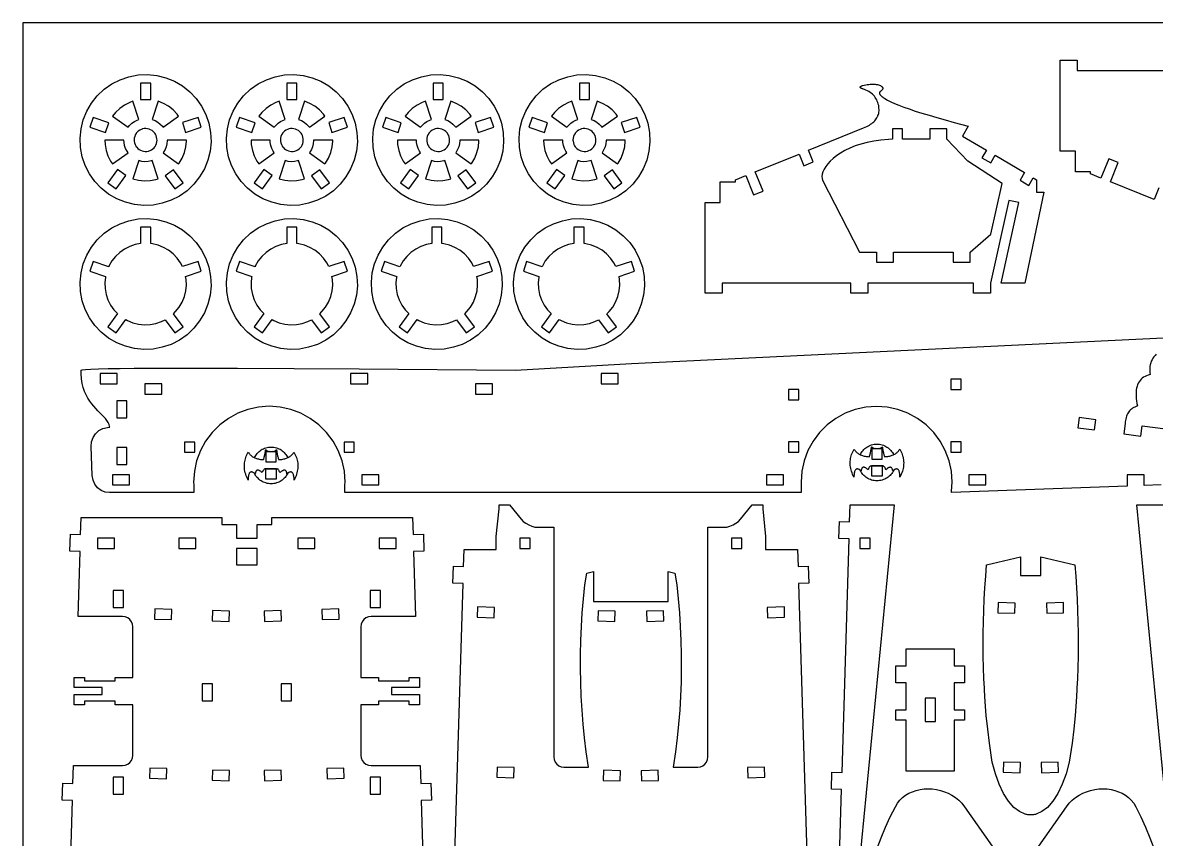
# Model space of a CAD drawing. Extents: x 0 to 730, y 0 to 480.
# Drawn here: x 0 to 333.2, y 240 to 480 of the extents above; entities that cross this region are included whole.
import ezdxf

# ---------------------------------------------------------------- set-up
doc = ezdxf.new("R2010")
doc.units = 0
doc.header["$MEASUREMENT"] = 0
for name, color, linetype in [('CUT', 62, 'CONTINUOUS'), ('ENGRAVE', 132, 'CONTINUOUS'), ('FRAME', 150, 'CONTINUOUS')]:
    doc.layers.add(name, color=color, linetype=linetype)

msp = doc.modelspace()

# ---------------------------------------------------------------- linework, layer by layer
at = {"layer": 'CUT'}
for points in [[(333.97, 431.46), (332.58, 428.02), (319.72, 433.23), (322.02, 438.89), (319.24, 440.01), (316.94, 434.35), (313.88, 435.59), (313.88, 436.2), (309.42, 436.2), (309.42, 442.2), (304.96, 442.2), (304.96, 468.94), (309.96, 468.94), (309.96, 465.94), (347.84, 465.94)], [(334.6, 344.14), (329.6, 343.96), (329.6, 347.14), (324.6, 347.14), (324.6, 343.77), (273.01, 341.88), (273.01, 342.33), (273.2, 345), (272.97, 348.16), (272.3, 351.26), (271.19, 354.23), (269.67, 357.01), (267.78, 359.54), (265.54, 361.78), (263, 363.68), (260.22, 365.2), (257.25, 366.31), (254.15, 366.98), (250.99, 367.21), (247.83, 366.98), (244.74, 366.31), (241.77, 365.2), (238.99, 363.68), (236.45, 361.78), (234.21, 359.54), (232.31, 357.01), (230.79, 354.23), (229.68, 351.26), (229.01, 348.16), (228.79, 345), (228.85, 344.14), (228.85, 341.88), (94.71, 341.88), (94.71, 344.14), (94.77, 345), (94.55, 348.17), (93.87, 351.27), (92.76, 354.25), (91.24, 357.03), (89.33, 359.57), (87.09, 361.82), (84.54, 363.72), (81.75, 365.24), (78.78, 366.35), (75.67, 367.03), (72.5, 367.26), (69.33, 367.03), (66.23, 366.35), (63.25, 365.24), (60.46, 363.72), (57.92, 361.82), (55.67, 359.57), (53.76, 357.03), (52.24, 354.25), (51.13, 351.27), (50.46, 348.17), (50.23, 345), (50.29, 344.14), (50.29, 341.88), (25.56, 341.88), (24.26, 342.05), (23.06, 342.55), (22.02, 343.34), (21.23, 344.38), (20.73, 345.58), (20.45, 346.88), (20.12, 355.49), (20.24, 356.81), (20.69, 358.07), (21.44, 359.19), (22.43, 360.1), (23.61, 360.73), (24.89, 361.04), (25.59, 361.12), (25.57, 361.34), (25.39, 361.94), (25.12, 362.52), (24.76, 363.08), (24.34, 363.63), (23.85, 364.18), (23.31, 364.75), (22.13, 365.93), (21.52, 366.58), (20.9, 367.26), (20.29, 368), (19.71, 368.79), (19.15, 369.66), (18.64, 370.6), (18.18, 371.63), (17.8, 372.75), (17.49, 373.97), (17.27, 375.3), (17.16, 376.76), (17.16, 377.85), (17.48, 377.97), (18.44, 378.08), (20.04, 378.18), (22.28, 378.27), (25.15, 378.34), (28.67, 378.4), (32.82, 378.44), (37.61, 378.48), (43.04, 378.5), (49.11, 378.5), (55.81, 378.5), (63.16, 378.48), (79.76, 378.4), (98.92, 378.27), (144.9, 377.85), (178.98, 379.87), (335.35, 387.41)], [(333.22, 382.57), (332.85, 382.2), (332.51, 381.81), (332.22, 381.39), (331.96, 380.95), (331.75, 380.49), (331.58, 380), (331.45, 379.49), (331.36, 378.95), (331.31, 378.39), (331.3, 377.81), (331.33, 377.21), (331.4, 376.58), (330.87, 376.43), (330.37, 376.25), (329.91, 376.03), (329.49, 375.78), (329.1, 375.5), (328.75, 375.19), (328.44, 374.84), (328.16, 374.46), (327.92, 374.05), (327.72, 373.61), (327.55, 373.13), (327.42, 372.62), (327.32, 372.07), (327.27, 371.5), (327.25, 370.89), (327.26, 370.24), (327.31, 369.57), (327.4, 368.86), (327.53, 368.12), (327.69, 367.35), (327.29, 367.21), (326.91, 367.05), (326.56, 366.87), (326.23, 366.67), (325.92, 366.45), (325.64, 366.2), (325.38, 365.94), (325.14, 365.66), (324.93, 365.35), (324.74, 365.03), (324.58, 364.68), (324.44, 364.32), (324.32, 363.93), (324.23, 363.52), (324.16, 363.09), (324.11, 362.65), (324.09, 362.18), (323.7, 359.17), (328.65, 358.52), (329.04, 361.5), (335.89, 360.59)], [(126.68, 222.96), (129.47, 315.15), (126.47, 315.24), (126.62, 320.24), (129.62, 320.14), (129.77, 325.14), (139.21, 325.14), (139.21, 329.02), (140.02, 337.08), (140.02, 338.27), (143.14, 338.27), (146.53, 334.05), (147.11, 333.44), (147.86, 332.87), (148.73, 332.39), (149.65, 332.02), (150.56, 331.78), (151.4, 331.7), (156.1, 331.7), (156.1, 264.2), (156.2, 263.43), (156.5, 262.7), (156.98, 262.08), (157.6, 261.6), (158.32, 261.31), (159.1, 261.2), (166.32, 261.2), (165.62, 265.75), (165.13, 269.81), (164.73, 273.89), (164.41, 277.97), (164.17, 282.06), (164.02, 286.15), (163.94, 290.24), (163.96, 294.34), (164.05, 298.43), (164.23, 302.52), (164.5, 306.61), (164.84, 310.69), (165.27, 314.76), (165.82, 318.22), (167.76, 318.7), (167.76, 309.94), (189.77, 309.94), (189.77, 318.7), (191.71, 318.22), (192.26, 314.76), (192.69, 310.69), (193.03, 306.61), (193.3, 302.52), (193.48, 298.43), (193.57, 294.34), (193.59, 290.24), (193.52, 286.15), (193.36, 282.06), (193.13, 277.97), (192.81, 273.89), (192.4, 269.81), (191.92, 265.75), (191.21, 261.2), (198.43, 261.2), (199.21, 261.31), (199.93, 261.6), (200.55, 262.08), (201.03, 262.7), (201.33, 263.43), (201.43, 264.2), (201.43, 331.7), (206.13, 331.7), (206.97, 331.78), (207.88, 332.02), (208.8, 332.39), (209.67, 332.87), (210.42, 333.44), (211.01, 334.05), (214.39, 338.27), (217.51, 338.27), (217.51, 337.08), (218.32, 329.02), (218.32, 325.14), (227.76, 325.14), (227.91, 320.14), (230.91, 320.24), (231.06, 315.24), (228.06, 315.15), (230.85, 222.96)], [(238.62, 186.02), (240.7, 254.65), (237.7, 254.74), (237.85, 259.74), (240.85, 259.65), (242.93, 328.28), (239.93, 328.37), (240.09, 333.36), (243.08, 333.27), (243.23, 338.27), (256.2, 338.27), (243.8, 211.32)], [(339.86, 211.32), (327.46, 338.27), (340.43, 338.27)], [(11.19, 137.45), (14.64, 251.38), (11.64, 251.47), (11.79, 256.47), (14.79, 256.38), (14.95, 261.68), (29.39, 261.68), (30.17, 261.78), (30.89, 262.08), (31.51, 262.56), (31.99, 263.18), (32.29, 263.91), (32.39, 264.68), (32.38, 279.56), (27.15, 279.56), (27.15, 280.56), (18.15, 280.56), (18.15, 279.56), (15.15, 279.56), (15.15, 282.56), (23.36, 282.56), (23.36, 284.57), (15.15, 284.57), (15.15, 287.57), (18.15, 287.57), (18.15, 286.56), (27.15, 286.56), (27.15, 287.57), (32.38, 287.57), (32.37, 302.45), (32.27, 303.22), (31.97, 303.95), (31.49, 304.57), (30.87, 305.05), (30.15, 305.35), (29.37, 305.45), (16.28, 305.45), (16.86, 324.62), (13.86, 324.71), (14.01, 329.71), (17.01, 329.62), (17.16, 334.62), (58.56, 334.62), (58.56, 332.5), (62.89, 332.5), (62.89, 328.48), (68.89, 328.48), (68.89, 332.5), (73.22, 332.5), (73.22, 334.62), (114.62, 334.62), (114.77, 329.62), (117.77, 329.71), (117.92, 324.71), (114.92, 324.62), (115.5, 305.45), (102.41, 305.45), (101.63, 305.35), (100.91, 305.05), (100.29, 304.57), (99.81, 303.95), (99.51, 303.22), (99.41, 302.45), (99.4, 287.57), (104.63, 287.57), (104.63, 286.56), (113.63, 286.56), (113.63, 287.57), (116.63, 287.57), (116.63, 284.57), (108.42, 284.57), (108.42, 282.56), (116.63, 282.56), (116.63, 279.56), (113.63, 279.56), (113.63, 280.56), (104.63, 280.56), (104.63, 279.56), (99.4, 279.56), (99.39, 264.68), (99.49, 263.91), (99.79, 263.18), (100.27, 262.56), (100.89, 262.08), (101.61, 261.78), (102.39, 261.68), (116.83, 261.68), (116.99, 256.38), (119.99, 256.47), (120.14, 251.47), (117.14, 251.38), (120.6, 137.45)], [(251.17, 237.36), (252.35, 240.48), (253.64, 243.56), (255.03, 246.6), (256.51, 249.59), (257.1, 250.59), (257.8, 251.48), (258.6, 252.27), (259.5, 252.95), (260.47, 253.53), (261.51, 254), (262.61, 254.37), (263.76, 254.63), (264.94, 254.79), (266.14, 254.84), (267.35, 254.79), (268.56, 254.63), (269.76, 254.37), (270.93, 254), (272.06, 253.53), (273.15, 252.95), (274.18, 252.27), (275.14, 251.48), (276.02, 250.59), (276.8, 249.59), (284.93, 237.96)], [(298.73, 237.96), (306.86, 249.59), (307.64, 250.59), (308.52, 251.48), (309.48, 252.27), (310.51, 252.95), (311.6, 253.53), (312.73, 254), (313.91, 254.37), (315.1, 254.63), (316.31, 254.79), (317.52, 254.84), (318.73, 254.79), (319.9, 254.63), (321.05, 254.37), (322.15, 254), (323.19, 253.53), (324.17, 252.95), (325.06, 252.27), (325.86, 251.48), (326.56, 250.59), (327.15, 249.59), (328.64, 246.6), (330.02, 243.56), (331.31, 240.48), (332.49, 237.36)]]:
    msp.add_lwpolyline(points, dxfattribs=at)
for points in [[(52.02, 434.66), (50.31, 432.51), (48.32, 430.62), (46.07, 429.04), (43.63, 427.79), (41.03, 426.91), (38.33, 426.4), (35.58, 426.28), (32.85, 426.55), (30.19, 427.21), (27.64, 428.24), (25.27, 429.63), (23.12, 431.33), (21.23, 433.33), (19.65, 435.57), (18.4, 438.02), (17.51, 440.62), (17.01, 443.32), (16.89, 446.06), (17.16, 448.79), (17.82, 451.46), (18.85, 454.01), (20.23, 456.38), (21.94, 458.53), (23.94, 460.42), (26.18, 462), (28.63, 463.25), (31.23, 464.13), (33.93, 464.64), (36.67, 464.76), (39.4, 464.49), (42.07, 463.83), (44.61, 462.8), (46.98, 461.41), (49.14, 459.71), (51.02, 457.71), (52.61, 455.47), (53.85, 453.02), (54.74, 450.42), (55.25, 447.72), (55.37, 444.98), (55.09, 442.25), (54.44, 439.58), (53.4, 437.03)], [(91.32, 430.62), (89.07, 429.04), (86.63, 427.79), (84.03, 426.91), (81.33, 426.4), (78.58, 426.28), (75.85, 426.55), (73.19, 427.21), (70.64, 428.24), (68.27, 429.63), (66.12, 431.33), (64.23, 433.33), (62.65, 435.57), (61.4, 438.02), (60.51, 440.62), (60.01, 443.32), (59.89, 446.06), (60.16, 448.79), (60.82, 451.46), (61.85, 454.01), (63.23, 456.38), (64.94, 458.53), (66.94, 460.42), (69.18, 462), (71.63, 463.25), (74.23, 464.13), (76.93, 464.64), (79.67, 464.76), (82.4, 464.49), (85.07, 463.83), (87.61, 462.8), (89.98, 461.41), (92.14, 459.71), (94.02, 457.71), (95.61, 455.47), (96.85, 453.02), (97.74, 450.42), (98.25, 447.72), (98.37, 444.98), (98.09, 442.25), (97.43, 439.58), (96.4, 437.03), (95.02, 434.66), (93.31, 432.51)], [(138.02, 434.66), (136.31, 432.51), (134.32, 430.62), (132.07, 429.04), (129.63, 427.79), (127.03, 426.91), (124.33, 426.4), (121.59, 426.28), (118.85, 426.55), (116.19, 427.21), (113.64, 428.24), (111.27, 429.63), (109.12, 431.33), (107.23, 433.33), (105.65, 435.57), (104.4, 438.02), (103.51, 440.62), (103.01, 443.32), (102.89, 446.06), (103.16, 448.79), (103.82, 451.46), (104.85, 454.01), (106.23, 456.38), (107.94, 458.53), (109.94, 460.42), (112.18, 462), (114.63, 463.25), (117.23, 464.13), (119.93, 464.64), (122.67, 464.76), (125.4, 464.49), (128.07, 463.83), (130.61, 462.8), (132.99, 461.41), (135.14, 459.71), (137.02, 457.71), (138.61, 455.47), (139.85, 453.02), (140.74, 450.42), (141.25, 447.72), (141.37, 444.98), (141.09, 442.25), (140.43, 439.58), (139.4, 437.03)], [(181.02, 434.66), (179.31, 432.51), (177.32, 430.62), (175.07, 429.04), (172.63, 427.79), (170.03, 426.91), (167.33, 426.4), (164.59, 426.28), (161.85, 426.55), (159.19, 427.21), (156.64, 428.24), (154.27, 429.63), (152.12, 431.33), (150.23, 433.33), (148.65, 435.57), (147.4, 438.02), (146.51, 440.62), (146.01, 443.32), (145.89, 446.06), (146.16, 448.79), (146.82, 451.46), (147.85, 454.01), (149.23, 456.38), (150.94, 458.53), (152.94, 460.42), (155.18, 462), (157.63, 463.25), (160.23, 464.13), (162.93, 464.64), (165.67, 464.76), (168.4, 464.49), (171.07, 463.83), (173.61, 462.8), (175.99, 461.41), (178.14, 459.71), (180.02, 457.71), (181.61, 455.47), (182.85, 453.02), (183.74, 450.42), (184.25, 447.72), (184.37, 444.98), (184.09, 442.25), (183.44, 439.58), (182.4, 437.03)], [(34.63, 462.21), (34.63, 457.4), (37.63, 457.4), (37.63, 462.21)], [(77.63, 462.21), (77.63, 457.4), (80.63, 457.4), (80.63, 462.21)], [(120.63, 462.21), (120.63, 457.4), (123.63, 457.4), (123.63, 462.21)], [(163.63, 462.21), (163.63, 457.4), (166.63, 457.4), (166.63, 462.21)], [(230.99, 442.5), (247.18, 449.06), (247.64, 449.25), (248.08, 449.46), (248.49, 449.67), (248.88, 449.9), (249.24, 450.14), (249.58, 450.38), (249.89, 450.64), (250.18, 450.9), (250.45, 451.18), (250.69, 451.47), (250.9, 451.76), (251.1, 452.07), (251.27, 452.38), (251.34, 452.52), (251.41, 452.71), (251.53, 453.04), (251.62, 453.33), (251.62, 453.39), (251.69, 453.74), (251.74, 454.11), (251.74, 454.22), (251.7, 455.19), (251.61, 455.65), (251.5, 456.09), (251.46, 456.19), (251.37, 456.52), (251.21, 456.93), (251.03, 457.32), (250.82, 457.69), (250.59, 458.04), (250.34, 458.37), (250.06, 458.69), (249.75, 458.98), (249.42, 459.26), (249.07, 459.52), (248.69, 459.76), (248.29, 459.98), (247.86, 460.18), (247.41, 460.36), (247.17, 460.45), (246.99, 460.5), (246.94, 460.53), (246.83, 460.56), (246.69, 460.61), (246.56, 460.67), (246.45, 460.72), (246.36, 460.78), (246.29, 460.83), (246.24, 460.89), (246.2, 460.95), (246.18, 461), (246.17, 461.06), (246.19, 461.11), (246.21, 461.16), (246.26, 461.22), (246.32, 461.27), (246.4, 461.32), (246.49, 461.37), (246.6, 461.42), (246.73, 461.46), (246.87, 461.51), (247.34, 461.62), (247.8, 461.73), (248.24, 461.81), (248.67, 461.87), (249.08, 461.92), (249.48, 461.94), (249.86, 461.95), (250.23, 461.94), (250.58, 461.92), (250.92, 461.87), (251.24, 461.81), (251.55, 461.73), (251.84, 461.62), (252.12, 461.51), (252.25, 461.43), (252.38, 461.37), (252.48, 461.28), (252.57, 461.2), (252.65, 461.12), (252.72, 461.04), (252.76, 460.96), (252.8, 460.88), (252.82, 460.8), (252.83, 460.71), (252.82, 460.63), (252.8, 460.54), (252.76, 460.45), (252.72, 460.36), (252.65, 460.27), (252.57, 460.18), (252.48, 460.09), (252.37, 460), (252.25, 459.9), (252.12, 459.81), (252.04, 459.75), (251.98, 459.69), (251.93, 459.62), (251.89, 459.55), (251.86, 459.48), (251.84, 459.41), (251.84, 459.33), (251.84, 459.25), (251.86, 459.17), (251.89, 459.08), (251.94, 459), (251.99, 458.91), (252.06, 458.81), (252.13, 458.72), (252.22, 458.62), (252.32, 458.51), (252.44, 458.41), (252.56, 458.3), (252.7, 458.19), (252.85, 458.08), (253.44, 457.67), (254.2, 457.23), (255.14, 456.76), (256.24, 456.27), (257.51, 455.76), (258.96, 455.21), (260.57, 454.64), (262.36, 454.04), (264.31, 453.42), (266.43, 452.77), (268.73, 452.1), (271.19, 451.4), (273.83, 450.67), (277.96, 449.56), (276.26, 446.69), (283.28, 442.55), (281.96, 440.32), (284.55, 438.79), (285.86, 441.02), (294.47, 435.94), (293.16, 433.71), (295.74, 432.18), (297.06, 434.41), (298, 433.86), (298, 430.19), (300.19, 430.19), (294.6, 403.46), (287.59, 403.46), (292.79, 427.13), (289.86, 427.78), (284.47, 403.46), (284.47, 400.46), (279.47, 400.46), (279.47, 403.46), (248.47, 403.46), (248.47, 400.46), (243.47, 400.46), (243.47, 403.46), (205.59, 403.46), (205.59, 400.46), (200.59, 400.46), (200.59, 427.19), (205.05, 427.19), (205.05, 433.19), (209.51, 433.19), (209.51, 433.8), (212.57, 435.04), (214.86, 429.38), (217.64, 430.5), (215.35, 436.17), (228.21, 441.37), (229.6, 437.94), (232.38, 439.06)], [(32.09, 450.45), (32.83, 450.98), (33.64, 451.39), (34.15, 451.58), (32.42, 456.9), (31.45, 456.57), (29.93, 455.79), (28.53, 454.81), (27.28, 453.63), (26.41, 452.57), (30.97, 449.27), (31.43, 449.83)], [(38.09, 451.58), (38.94, 451.24), (39.72, 450.78), (40.44, 450.22), (41.06, 449.56), (41.28, 449.27), (45.81, 452.56), (45.41, 453.12), (44.24, 454.37), (42.9, 455.43), (41.42, 456.29), (39.83, 456.94)], [(75.09, 450.45), (75.83, 450.98), (76.64, 451.39), (77.15, 451.58), (75.42, 456.9), (74.45, 456.57), (72.93, 455.79), (71.53, 454.81), (70.28, 453.63), (69.41, 452.57), (73.97, 449.27), (74.43, 449.83)], [(81.09, 451.58), (81.94, 451.24), (82.72, 450.78), (83.44, 450.22), (84.06, 449.56), (84.28, 449.27), (88.81, 452.56), (88.41, 453.12), (87.24, 454.37), (85.9, 455.43), (84.42, 456.29), (82.83, 456.94)], [(118.09, 450.45), (118.83, 450.98), (119.64, 451.39), (120.15, 451.58), (118.42, 456.9), (117.45, 456.57), (115.93, 455.79), (114.53, 454.81), (113.28, 453.63), (112.41, 452.57), (116.97, 449.27), (117.43, 449.83)], [(124.09, 451.58), (124.94, 451.24), (125.72, 450.78), (126.44, 450.22), (127.06, 449.56), (127.28, 449.27), (131.81, 452.56), (131.41, 453.12), (130.24, 454.37), (128.9, 455.43), (127.42, 456.29), (125.83, 456.94)], [(161.09, 450.45), (161.83, 450.98), (162.64, 451.39), (163.15, 451.58), (161.42, 456.9), (160.45, 456.57), (158.93, 455.79), (157.53, 454.81), (156.28, 453.63), (155.42, 452.57), (159.97, 449.27), (160.43, 449.83)], [(167.09, 451.58), (167.94, 451.24), (168.72, 450.78), (169.44, 450.22), (170.06, 449.56), (170.28, 449.27), (174.81, 452.56), (174.41, 453.12), (173.24, 454.37), (171.9, 455.43), (170.42, 456.29), (168.83, 456.94)], [(19.78, 449.25), (24.37, 447.76), (25.29, 450.61), (20.71, 452.1)], [(47.89, 447.77), (52.47, 449.26), (51.54, 452.11), (46.96, 450.62)], [(62.79, 449.25), (67.36, 447.76), (68.29, 450.61), (63.71, 452.1)], [(90.89, 447.77), (95.47, 449.26), (94.54, 452.11), (89.96, 450.62)], [(105.79, 449.25), (110.36, 447.76), (111.29, 450.61), (106.71, 452.1)], [(133.89, 447.77), (138.47, 449.26), (137.54, 452.11), (132.96, 450.62)], [(148.78, 449.25), (153.36, 447.76), (154.29, 450.61), (149.71, 452.1)], [(176.89, 447.77), (181.47, 449.26), (180.54, 452.11), (175.96, 450.62)], [(38.91, 443.62), (39.15, 444.04), (39.33, 444.48), (39.44, 444.95), (39.49, 445.43), (39.49, 445.52), (39.47, 445.91), (39.38, 446.38), (39.23, 446.83), (39.01, 447.26), (38.85, 447.5), (38.73, 447.65), (38.4, 448), (38.03, 448.3), (37.61, 448.54), (37.17, 448.72), (36.7, 448.84), (36.22, 448.89), (35.74, 448.87), (35.27, 448.78), (35.09, 448.72), (34.82, 448.62), (34.39, 448.4), (33.99, 448.13), (33.65, 447.8), (33.4, 447.5), (33.35, 447.42), (33.1, 447), (32.92, 446.56), (32.81, 446.09), (32.76, 445.61), (32.76, 445.52), (32.78, 445.14), (32.87, 444.66), (33.03, 444.21), (33.24, 443.78), (33.4, 443.54), (33.52, 443.39), (33.85, 443.04), (34.23, 442.74), (34.64, 442.5), (35.09, 442.32), (35.55, 442.2), (36.03, 442.15), (36.51, 442.18), (36.98, 442.26), (37.17, 442.32), (37.44, 442.42), (37.87, 442.64), (38.26, 442.91), (38.61, 443.24), (38.85, 443.54)], [(80.17, 448.72), (79.7, 448.84), (79.22, 448.89), (78.74, 448.87), (78.27, 448.78), (78.09, 448.72), (77.81, 448.62), (77.39, 448.4), (76.99, 448.13), (76.65, 447.8), (76.4, 447.5), (76.35, 447.42), (76.1, 447), (75.92, 446.56), (75.81, 446.09), (75.76, 445.61), (75.76, 445.52), (75.78, 445.14), (75.87, 444.66), (76.03, 444.21), (76.24, 443.78), (76.4, 443.54), (76.52, 443.39), (76.85, 443.04), (77.23, 442.74), (77.64, 442.5), (78.09, 442.32), (78.55, 442.2), (79.03, 442.15), (79.51, 442.18), (79.98, 442.26), (80.17, 442.32), (80.44, 442.42), (80.87, 442.64), (81.26, 442.91), (81.61, 443.24), (81.85, 443.54), (81.91, 443.62), (82.15, 444.04), (82.33, 444.48), (82.45, 444.95), (82.49, 445.43), (82.49, 445.52), (82.47, 445.91), (82.38, 446.38), (82.23, 446.83), (82.01, 447.26), (81.85, 447.5), (81.73, 447.65), (81.4, 448), (81.03, 448.3), (80.61, 448.54)], [(124.91, 443.62), (125.15, 444.04), (125.33, 444.48), (125.44, 444.95), (125.49, 445.43), (125.49, 445.52), (125.47, 445.91), (125.38, 446.38), (125.23, 446.83), (125.01, 447.26), (124.85, 447.5), (124.73, 447.65), (124.4, 448), (124.03, 448.3), (123.61, 448.54), (123.17, 448.72), (122.7, 448.84), (122.22, 448.89), (121.74, 448.87), (121.27, 448.78), (121.09, 448.72), (120.81, 448.62), (120.39, 448.4), (119.99, 448.13), (119.65, 447.8), (119.4, 447.5), (119.35, 447.42), (119.11, 447), (118.92, 446.56), (118.81, 446.09), (118.76, 445.61), (118.76, 445.52), (118.78, 445.14), (118.87, 444.66), (119.03, 444.21), (119.24, 443.78), (119.4, 443.54), (119.52, 443.39), (119.85, 443.04), (120.23, 442.74), (120.64, 442.5), (121.09, 442.32), (121.55, 442.2), (122.03, 442.15), (122.51, 442.18), (122.98, 442.26), (123.17, 442.32), (123.44, 442.42), (123.87, 442.64), (124.26, 442.91), (124.61, 443.24), (124.85, 443.54)], [(167.91, 443.62), (168.15, 444.04), (168.33, 444.48), (168.44, 444.95), (168.49, 445.43), (168.49, 445.52), (168.47, 445.91), (168.38, 446.38), (168.23, 446.83), (168.01, 447.26), (167.85, 447.5), (167.73, 447.65), (167.4, 448), (167.03, 448.3), (166.61, 448.54), (166.17, 448.72), (165.7, 448.84), (165.22, 448.89), (164.74, 448.87), (164.27, 448.78), (164.09, 448.72), (163.82, 448.62), (163.39, 448.4), (162.99, 448.13), (162.65, 447.8), (162.4, 447.5), (162.35, 447.42), (162.11, 447), (161.92, 446.56), (161.81, 446.09), (161.76, 445.61), (161.76, 445.52), (161.78, 445.14), (161.87, 444.66), (162.03, 444.21), (162.24, 443.78), (162.4, 443.54), (162.52, 443.39), (162.85, 443.04), (163.23, 442.74), (163.64, 442.5), (164.09, 442.32), (164.55, 442.2), (165.03, 442.15), (165.51, 442.18), (165.98, 442.26), (166.17, 442.32), (166.44, 442.42), (166.87, 442.64), (167.26, 442.91), (167.61, 443.24), (167.85, 443.54)], [(252.23, 445.52), (250.14, 445.22), (248.18, 444.82), (246.36, 444.33), (244.67, 443.76), (243.12, 443.12), (241.71, 442.43), (240.43, 441.69), (239.28, 440.92), (238.27, 440.12), (237.39, 439.31), (236.65, 438.5), (236.04, 437.69), (235.56, 436.92), (235.21, 436.17), (235, 435.46), (234.92, 434.81), (234.96, 434.23), (235.14, 433.72), (245.98, 412.57), (250.98, 412.57), (250.98, 409.57), (255.98, 409.57), (255.98, 412.57), (273.47, 412.57), (273.47, 409.57), (278.48, 409.57), (278.48, 412.57), (284.59, 417.89), (287.88, 432.73), (277.86, 439.26), (271.63, 445.81), (271.63, 448.81), (266.63, 448.81), (266.63, 445.81), (258.64, 445.78), (258.64, 448.81), (255.64, 448.81), (255.65, 445.74), (254.47, 445.71)], [(24.2, 444.15), (24.52, 442.46), (25.07, 440.84), (25.85, 439.32), (26.44, 438.48), (30.97, 441.77), (30.67, 442.23), (30.26, 443.04), (29.96, 443.9), (29.79, 444.79), (29.75, 445.52), (24.13, 445.52)], [(47.95, 443.48), (48.12, 445.18), (48.13, 445.52), (42.5, 445.52), (42.5, 445.34), (42.41, 444.44), (42.19, 443.55), (41.85, 442.71), (41.39, 441.92), (41.29, 441.78), (45.84, 438.47), (46.04, 438.75), (46.9, 440.23), (47.54, 441.82)], [(72.75, 445.52), (67.13, 445.52), (67.2, 444.15), (67.52, 442.46), (68.07, 440.84), (68.85, 439.32), (69.44, 438.48), (73.97, 441.77), (73.67, 442.23), (73.26, 443.04), (72.96, 443.9), (72.79, 444.79)], [(85.19, 443.55), (84.85, 442.71), (84.39, 441.92), (84.29, 441.78), (88.84, 438.47), (89.04, 438.75), (89.9, 440.23), (90.54, 441.82), (90.95, 443.48), (91.12, 445.18), (91.13, 445.52), (85.5, 445.52), (85.5, 445.34), (85.41, 444.44)], [(110.2, 444.15), (110.52, 442.46), (111.07, 440.84), (111.85, 439.32), (112.44, 438.48), (116.97, 441.77), (116.67, 442.23), (116.26, 443.04), (115.96, 443.9), (115.79, 444.79), (115.75, 445.52), (110.13, 445.52)], [(133.95, 443.48), (134.12, 445.18), (134.13, 445.52), (128.5, 445.52), (128.5, 445.34), (128.41, 444.44), (128.19, 443.55), (127.85, 442.71), (127.39, 441.92), (127.29, 441.78), (131.84, 438.47), (132.04, 438.75), (132.9, 440.23), (133.54, 441.82)], [(153.2, 444.15), (153.52, 442.46), (154.07, 440.84), (154.85, 439.32), (155.44, 438.48), (159.97, 441.77), (159.67, 442.23), (159.26, 443.04), (158.96, 443.9), (158.79, 444.79), (158.75, 445.52), (153.13, 445.52)], [(176.95, 443.48), (177.12, 445.18), (177.13, 445.52), (171.5, 445.52), (171.5, 445.34), (171.41, 444.44), (171.19, 443.55), (170.85, 442.71), (170.39, 441.92), (170.29, 441.78), (174.84, 438.47), (175.04, 438.75), (175.9, 440.23), (176.54, 441.82)], [(30.32, 435.05), (27.9, 436.82), (25.06, 432.93), (27.48, 431.16)], [(35.79, 433.52), (37.5, 433.6), (39.18, 433.91), (39.83, 434.14), (38.1, 439.46), (37.75, 439.36), (36.86, 439.19), (35.95, 439.15), (35.04, 439.24), (34.16, 439.46), (32.42, 434.1), (34.08, 433.69)], [(41.9, 435.03), (44.73, 431.14), (47.16, 432.9), (44.33, 436.79)], [(73.32, 435.05), (70.9, 436.82), (68.06, 432.93), (70.48, 431.16)], [(78.79, 433.52), (80.5, 433.6), (82.18, 433.91), (82.83, 434.14), (81.1, 439.46), (80.75, 439.36), (79.86, 439.19), (78.95, 439.15), (78.04, 439.24), (77.16, 439.46), (75.42, 434.1), (77.09, 433.69)], [(84.9, 435.03), (87.73, 431.14), (90.16, 432.9), (87.33, 436.79)], [(116.32, 435.05), (113.9, 436.82), (111.06, 432.93), (113.48, 431.16)], [(121.79, 433.52), (123.5, 433.6), (125.18, 433.91), (125.83, 434.14), (124.1, 439.46), (123.75, 439.36), (122.86, 439.19), (121.95, 439.15), (121.04, 439.24), (120.16, 439.46), (118.42, 434.1), (120.09, 433.69)], [(127.9, 435.03), (130.73, 431.14), (133.16, 432.9), (130.33, 436.79)], [(159.32, 435.05), (156.9, 436.82), (154.06, 432.93), (156.48, 431.16)], [(164.79, 433.52), (166.5, 433.6), (168.18, 433.91), (168.83, 434.14), (167.1, 439.46), (166.75, 439.36), (165.86, 439.19), (164.95, 439.15), (164.04, 439.24), (163.16, 439.46), (161.42, 434.1), (163.09, 433.69)], [(170.9, 435.03), (173.73, 431.14), (176.16, 432.9), (173.33, 436.79)], [(36.67, 422.44), (39.4, 422.17), (42.07, 421.51), (44.61, 420.48), (46.98, 419.09), (49.14, 417.39), (51.02, 415.39), (52.61, 413.15), (53.85, 410.7), (54.74, 408.1), (55.25, 405.4), (55.37, 402.66), (55.09, 399.92), (54.44, 397.26), (53.4, 394.71), (52.02, 392.34), (50.31, 390.19), (48.32, 388.3), (46.07, 386.72), (43.63, 385.47), (41.03, 384.59), (38.33, 384.08), (35.58, 383.96), (32.85, 384.23), (30.19, 384.89), (27.64, 385.92), (25.27, 387.31), (23.12, 389.01), (21.23, 391.01), (19.65, 393.25), (18.4, 395.7), (17.51, 398.3), (17.01, 401), (16.89, 403.74), (17.16, 406.47), (17.82, 409.14), (18.85, 411.69), (20.23, 414.06), (21.94, 416.21), (23.94, 418.1), (26.18, 419.68), (28.63, 420.93), (31.23, 421.81), (33.93, 422.32)], [(39.83, 414.61), (38.17, 415.03), (37.63, 415.08), (37.63, 419.89), (34.63, 419.89), (34.63, 415.08), (33.07, 414.8), (31.45, 414.25), (29.93, 413.47), (28.53, 412.49), (27.28, 411.31), (26.22, 409.97), (25.36, 408.49), (25.29, 408.29), (20.71, 409.78), (19.78, 406.93), (24.37, 405.44), (24.3, 405.24), (24.13, 403.54), (24.2, 401.83), (24.52, 400.14), (25.07, 398.52), (25.85, 397), (26.84, 395.6), (27.9, 394.5), (25.06, 390.61), (27.48, 388.84), (30.32, 392.73), (30.84, 392.43), (32.42, 391.78), (34.08, 391.37), (35.79, 391.2), (37.5, 391.28), (39.18, 391.59), (40.8, 392.15), (41.9, 392.71), (44.73, 388.82), (47.16, 390.58), (44.33, 394.47), (44.97, 395.09), (46.04, 396.43), (46.9, 397.91), (47.54, 399.5), (47.95, 401.16), (48.12, 402.86), (48.05, 404.57), (47.89, 405.45), (52.47, 406.94), (51.54, 409.79), (46.96, 408.3), (46.4, 409.4), (45.41, 410.8), (44.24, 412.04), (42.9, 413.11), (41.42, 413.97)], [(79.67, 422.44), (82.4, 422.17), (85.07, 421.51), (87.61, 420.48), (89.98, 419.09), (92.14, 417.39), (94.02, 415.39), (95.61, 413.15), (96.85, 410.7), (97.74, 408.1), (98.25, 405.4), (98.37, 402.66), (98.09, 399.92), (97.43, 397.26), (96.4, 394.71), (95.02, 392.34), (93.31, 390.19), (91.32, 388.3), (89.07, 386.72), (86.63, 385.47), (84.03, 384.59), (81.33, 384.08), (78.58, 383.96), (75.85, 384.23), (73.19, 384.89), (70.64, 385.92), (68.27, 387.31), (66.12, 389.01), (64.23, 391.01), (62.65, 393.25), (61.4, 395.7), (60.51, 398.3), (60.01, 401), (59.89, 403.74), (60.16, 406.47), (60.82, 409.14), (61.85, 411.69), (63.23, 414.06), (64.94, 416.21), (66.94, 418.1), (69.18, 419.68), (71.63, 420.93), (74.23, 421.81), (76.93, 422.32)], [(82.83, 414.61), (81.17, 415.03), (80.63, 415.08), (80.63, 419.89), (77.63, 419.89), (77.63, 415.08), (76.07, 414.8), (74.45, 414.25), (72.93, 413.47), (71.53, 412.49), (70.28, 411.31), (69.22, 409.97), (68.36, 408.49), (68.29, 408.29), (63.71, 409.78), (62.79, 406.93), (67.36, 405.44), (67.3, 405.24), (67.13, 403.54), (67.2, 401.83), (67.52, 400.14), (68.07, 398.52), (68.85, 397), (69.84, 395.6), (70.9, 394.5), (68.06, 390.61), (70.48, 388.84), (73.32, 392.73), (73.84, 392.43), (75.42, 391.78), (77.09, 391.37), (78.79, 391.2), (80.5, 391.28), (82.18, 391.59), (83.8, 392.15), (84.9, 392.71), (87.73, 388.82), (90.16, 390.58), (87.33, 394.47), (87.97, 395.09), (89.04, 396.43), (89.9, 397.91), (90.54, 399.5), (90.95, 401.16), (91.12, 402.86), (91.05, 404.57), (90.89, 405.45), (95.47, 406.94), (94.54, 409.79), (89.96, 408.3), (89.4, 409.4), (88.41, 410.8), (87.24, 412.04), (85.9, 413.11), (84.42, 413.97)], [(104.45, 411.69), (105.83, 414.06), (107.54, 416.21), (109.54, 418.1), (111.78, 419.68), (114.23, 420.93), (116.83, 421.81), (119.53, 422.32), (122.27, 422.44), (125, 422.17), (127.67, 421.51), (130.21, 420.48), (132.58, 419.09), (134.74, 417.39), (136.62, 415.39), (138.21, 413.15), (139.45, 410.7), (140.34, 408.1), (140.85, 405.4), (140.97, 402.66), (140.69, 399.92), (140.03, 397.26), (139, 394.71), (137.62, 392.34), (135.91, 390.19), (133.92, 388.3), (131.67, 386.72), (129.23, 385.47), (126.63, 384.59), (123.93, 384.08), (121.18, 383.96), (118.45, 384.23), (115.79, 384.89), (113.24, 385.92), (110.87, 387.31), (108.72, 389.01), (106.83, 391.01), (105.25, 393.25), (104, 395.7), (103.11, 398.3), (102.61, 401), (102.49, 403.74), (102.76, 406.47), (103.42, 409.14)], [(125.43, 414.61), (123.77, 415.03), (123.23, 415.08), (123.23, 419.89), (120.23, 419.89), (120.23, 415.08), (118.67, 414.8), (117.05, 414.25), (115.53, 413.47), (114.13, 412.49), (112.88, 411.31), (111.82, 409.97), (110.96, 408.49), (110.89, 408.29), (106.31, 409.78), (105.39, 406.93), (109.96, 405.44), (109.9, 405.24), (109.73, 403.54), (109.8, 401.83), (110.12, 400.14), (110.67, 398.52), (111.45, 397), (112.44, 395.6), (113.5, 394.5), (110.66, 390.61), (113.08, 388.84), (115.92, 392.73), (116.44, 392.43), (118.02, 391.78), (119.69, 391.37), (121.39, 391.2), (123.1, 391.28), (124.78, 391.59), (126.4, 392.15), (127.5, 392.71), (130.33, 388.82), (132.76, 390.58), (129.93, 394.47), (130.57, 395.09), (131.64, 396.43), (132.5, 397.91), (133.14, 399.5), (133.55, 401.16), (133.72, 402.86), (133.65, 404.57), (133.49, 405.45), (138.07, 406.94), (137.14, 409.79), (132.56, 408.3), (132, 409.4), (131.01, 410.8), (129.84, 412.04), (128.5, 413.11), (127.02, 413.97)], [(164.07, 422.44), (166.8, 422.17), (169.47, 421.51), (172.01, 420.48), (174.38, 419.09), (176.54, 417.39), (178.42, 415.39), (180.01, 413.15), (181.25, 410.7), (182.14, 408.1), (182.65, 405.4), (182.77, 402.66), (182.49, 399.92), (181.84, 397.26), (180.8, 394.71), (179.42, 392.34), (177.71, 390.19), (175.72, 388.3), (173.47, 386.72), (171.03, 385.47), (168.43, 384.59), (165.73, 384.08), (162.98, 383.96), (160.25, 384.23), (157.59, 384.89), (155.04, 385.92), (152.67, 387.31), (150.52, 389.01), (148.63, 391.01), (147.05, 393.25), (145.8, 395.7), (144.91, 398.3), (144.41, 401), (144.29, 403.74), (144.56, 406.47), (145.22, 409.14), (146.25, 411.69), (147.63, 414.06), (149.34, 416.21), (151.34, 418.1), (153.58, 419.68), (156.03, 420.93), (158.63, 421.81), (161.33, 422.32)], [(167.23, 414.61), (165.57, 415.03), (165.03, 415.08), (165.03, 419.89), (162.03, 419.89), (162.03, 415.08), (160.47, 414.8), (158.85, 414.25), (157.33, 413.47), (155.93, 412.49), (154.68, 411.31), (153.62, 409.97), (152.76, 408.49), (152.69, 408.29), (148.11, 409.78), (147.18, 406.93), (151.76, 405.44), (151.7, 405.24), (151.53, 403.54), (151.6, 401.83), (151.92, 400.14), (152.47, 398.52), (153.25, 397), (154.24, 395.6), (155.3, 394.5), (152.46, 390.61), (154.88, 388.84), (157.72, 392.73), (158.24, 392.43), (159.82, 391.78), (161.48, 391.37), (163.19, 391.2), (164.9, 391.28), (166.58, 391.59), (168.2, 392.15), (169.3, 392.71), (172.13, 388.82), (174.56, 390.58), (171.73, 394.47), (172.37, 395.09), (173.44, 396.43), (174.3, 397.91), (174.94, 399.5), (175.35, 401.16), (175.52, 402.86), (175.45, 404.57), (175.29, 405.45), (179.87, 406.94), (178.94, 409.79), (174.36, 408.3), (173.8, 409.4), (172.81, 410.8), (171.64, 412.04), (170.3, 413.11), (168.82, 413.97)], [(22.75, 376.87), (22.74, 373.87), (27.74, 373.87), (27.75, 376.87)], [(96.4, 376.87), (96.4, 373.87), (101.41, 373.87), (101.41, 376.87)], [(170.06, 373.87), (175.06, 373.87), (175.06, 376.87), (170.06, 376.87)], [(35.88, 370.87), (40.88, 370.87), (40.88, 373.87), (35.88, 373.87)], [(138.11, 373.87), (133.11, 373.87), (133.11, 370.87), (138.11, 370.87)], [(275.81, 372.19), (275.81, 375.19), (272.81, 375.19), (272.81, 372.19)], [(228.11, 369.18), (228.11, 372.18), (225.11, 372.18), (225.11, 369.18)], [(27.63, 368.87), (27.63, 363.87), (30.63, 363.87), (30.63, 368.87)], [(310.52, 363.93), (310.13, 360.95), (315.08, 360.3), (315.47, 363.28)], [(50.6, 356.74), (47.6, 356.74), (47.6, 353.74), (50.6, 353.74)], [(97.45, 356.74), (94.45, 356.74), (94.45, 353.74), (97.45, 353.74)], [(228.12, 356.77), (225.12, 356.77), (225.12, 353.77), (228.12, 353.77)], [(275.81, 356.78), (272.81, 356.78), (272.81, 353.78), (275.81, 353.78)], [(30.63, 355.14), (27.63, 355.14), (27.63, 350.14), (30.63, 350.14)], [(73.02, 355.29), (73.43, 355.28), (73.82, 355.23), (74.21, 355.16), (74.58, 355.06), (74.95, 354.94), (75.3, 354.79), (75.64, 354.62), (75.96, 354.42), (76.27, 354.2), (76.57, 353.97), (76.84, 353.71), (77.1, 353.43), (77.34, 353.14), (77.55, 352.83), (77.75, 352.51), (77.92, 352.17), (78.02, 352.21), (78.24, 352.33), (78.44, 352.45), (78.64, 352.58), (78.83, 352.72), (79, 352.87), (79.16, 353.03), (79.32, 353.2), (79.46, 353.38), (79.59, 353.57), (79.71, 353.77), (79.93, 353.39), (80.13, 353.01), (80.31, 352.62), (80.46, 352.23), (80.59, 351.84), (80.69, 351.44), (80.78, 351.04), (80.84, 350.64), (80.87, 350.23), (80.89, 349.83), (80.88, 349.41), (80.85, 349), (80.79, 348.58), (80.72, 348.16), (80.62, 347.73), (80.5, 347.3), (80.35, 346.87), (80.18, 346.44), (79.99, 346), (79.78, 345.56), (79.77, 345.9), (79.76, 346.22), (79.73, 346.51), (79.69, 346.77), (79.64, 347.01), (79.59, 347.22), (79.52, 347.41), (79.44, 347.57), (79.35, 347.7), (79.25, 347.81), (79.14, 347.89), (79.02, 347.95), (78.89, 347.97), (78.74, 347.98), (78.59, 347.95), (78.43, 347.9), (78.25, 347.83), (77.94, 347.65), (77.77, 347.31), (77.58, 346.98), (77.36, 346.67), (77.12, 346.37), (76.86, 346.09), (76.59, 345.83), (76.29, 345.59), (75.98, 345.37), (75.66, 345.17), (75.32, 345), (74.96, 344.84), (74.59, 344.72), (74.21, 344.62), (73.83, 344.55), (73.43, 344.5), (73.23, 344.49), (73.02, 344.49), (72.62, 344.5), (72.22, 344.55), (71.83, 344.62), (71.45, 344.72), (71.08, 344.84), (70.73, 345), (70.39, 345.17), (70.06, 345.37), (69.75, 345.59), (69.46, 345.83), (69.18, 346.09), (68.92, 346.37), (68.68, 346.67), (68.47, 346.98), (68.27, 347.31), (68.1, 347.65), (67.79, 347.83), (67.62, 347.9), (67.45, 347.95), (67.3, 347.98), (67.16, 347.97), (67.03, 347.95), (66.9, 347.89), (66.79, 347.81), (66.69, 347.7), (66.61, 347.57), (66.53, 347.41), (66.46, 347.22), (66.4, 347.01), (66.35, 346.77), (66.32, 346.51), (66.29, 346.22), (66.27, 345.9), (66.27, 345.56), (66.05, 346), (65.86, 346.44), (65.69, 346.87), (65.55, 347.3), (65.43, 347.73), (65.33, 348.16), (65.25, 348.58), (65.2, 349), (65.16, 349.41), (65.16, 349.83), (65.17, 350.23), (65.21, 350.64), (65.27, 351.04), (65.35, 351.44), (65.46, 351.84), (65.59, 352.23), (65.74, 352.62), (65.91, 353.01), (66.11, 353.39), (66.33, 353.77), (66.45, 353.57), (66.58, 353.38), (66.73, 353.2), (66.88, 353.03), (67.04, 352.87), (67.22, 352.72), (67.4, 352.58), (67.6, 352.45), (67.81, 352.33), (68.03, 352.21), (68.12, 352.17), (68.29, 352.51), (68.49, 352.83), (68.71, 353.14), (68.95, 353.43), (69.2, 353.71), (69.48, 353.97), (69.77, 354.2), (70.08, 354.42), (70.41, 354.62), (70.74, 354.79), (71.1, 354.94), (71.46, 355.06), (71.84, 355.16), (72.22, 355.23), (72.62, 355.28)], [(71.52, 353.89), (71.52, 353.89), (71.52, 350.89), (74.52, 350.89), (74.52, 353.89), (74.52, 353.89)], [(251.1, 356.16), (251.5, 356.14), (251.9, 356.1), (252.28, 356.03), (252.66, 355.93), (253.02, 355.8), (253.37, 355.66), (253.71, 355.48), (254.04, 355.29), (254.35, 355.07), (254.64, 354.83), (254.92, 354.58), (255.17, 354.3), (255.41, 354.01), (255.63, 353.7), (255.82, 353.37), (256, 353.03), (256.09, 353.08), (256.31, 353.19), (256.52, 353.31), (256.72, 353.45), (256.9, 353.59), (257.08, 353.74), (257.24, 353.9), (257.39, 354.07), (257.54, 354.25), (257.67, 354.44), (257.79, 354.63), (258.01, 354.25), (258.21, 353.87), (258.38, 353.49), (258.53, 353.1), (258.66, 352.7), (258.77, 352.31), (258.85, 351.91), (258.91, 351.51), (258.95, 351.1), (258.96, 350.69), (258.95, 350.28), (258.92, 349.86), (258.87, 349.44), (258.79, 349.02), (258.69, 348.6), (258.57, 348.17), (258.42, 347.74), (258.26, 347.3), (258.07, 346.86), (257.85, 346.42), (257.85, 346.77), (257.83, 347.08), (257.8, 347.37), (257.77, 347.64), (257.72, 347.88), (257.66, 348.09), (257.59, 348.27), (257.51, 348.43), (257.42, 348.57), (257.32, 348.68), (257.21, 348.76), (257.09, 348.81), (256.96, 348.84), (256.82, 348.84), (256.67, 348.82), (256.5, 348.77), (256.33, 348.69), (256.02, 348.52), (255.85, 348.17), (255.65, 347.85), (255.43, 347.53), (255.2, 347.24), (254.94, 346.96), (254.66, 346.7), (254.37, 346.45), (254.06, 346.23), (253.73, 346.04), (253.39, 345.86), (253.04, 345.71), (252.67, 345.58), (252.29, 345.48), (251.9, 345.41), (251.5, 345.37), (251.3, 345.36), (251.1, 345.35), (250.69, 345.37), (250.29, 345.41), (249.9, 345.48), (249.53, 345.58), (249.16, 345.71), (248.8, 345.86), (248.46, 346.04), (248.14, 346.23), (247.83, 346.45), (247.53, 346.7), (247.25, 346.96), (247, 347.24), (246.76, 347.53), (246.54, 347.85), (246.35, 348.18), (246.18, 348.52), (245.86, 348.69), (245.69, 348.77), (245.53, 348.82), (245.37, 348.84), (245.23, 348.84), (245.1, 348.81), (244.98, 348.76), (244.87, 348.68), (244.77, 348.57), (244.68, 348.43), (244.6, 348.27), (244.53, 348.09), (244.47, 347.88), (244.43, 347.64), (244.39, 347.37), (244.36, 347.08), (244.35, 346.77), (244.34, 346.42), (244.13, 346.86), (243.94, 347.3), (243.77, 347.74), (243.62, 348.17), (243.5, 348.6), (243.4, 349.02), (243.32, 349.44), (243.27, 349.86), (243.24, 350.28), (243.23, 350.69), (243.25, 351.1), (243.28, 351.51), (243.34, 351.91), (243.43, 352.31), (243.53, 352.7), (243.66, 353.1), (243.81, 353.49), (243.99, 353.87), (244.19, 354.25), (244.41, 354.63), (244.53, 354.44), (244.66, 354.25), (244.8, 354.07), (244.95, 353.9), (245.12, 353.74), (245.29, 353.59), (245.48, 353.45), (245.67, 353.31), (245.88, 353.19), (246.1, 353.08), (246.2, 353.03), (246.37, 353.37), (246.57, 353.7), (246.78, 354.01), (247.02, 354.3), (247.28, 354.58), (247.55, 354.83), (247.85, 355.07), (248.16, 355.29), (248.48, 355.48), (248.82, 355.66), (249.17, 355.8), (249.54, 355.93), (249.91, 356.03), (250.3, 356.1), (250.69, 356.14)], [(249.6, 354.76), (249.6, 354.76), (249.6, 351.76), (252.6, 351.76), (252.6, 354.76), (252.59, 354.76)], [(26.4, 347.14), (26.4, 344.14), (31.41, 344.14), (31.41, 347.14)], [(71.52, 348.89), (74.52, 348.89), (74.52, 348.79), (74.52, 345.89), (71.52, 345.89), (71.52, 348.79)], [(99.67, 344.14), (104.67, 344.14), (104.67, 347.14), (99.67, 347.14)], [(223.66, 344.14), (223.66, 347.14), (218.66, 347.14), (218.66, 344.14)], [(249.6, 349.76), (252.6, 349.76), (252.6, 349.66), (252.6, 346.76), (249.6, 346.76), (249.6, 349.66)], [(283.11, 344.14), (283.11, 347.14), (278.11, 347.14), (278.11, 344.14)], [(26.99, 328.48), (21.99, 328.48), (21.99, 325.48), (26.99, 325.48)], [(50.89, 328.48), (45.89, 328.48), (45.89, 325.48), (50.89, 325.48)], [(80.89, 325.48), (85.89, 325.48), (85.89, 328.48), (80.89, 328.48)], [(104.79, 328.48), (104.79, 325.48), (109.79, 325.48), (109.79, 328.48)], [(149.16, 328.48), (146.16, 328.48), (146.16, 325.48), (149.16, 325.48)], [(208.37, 328.48), (208.37, 325.48), (211.37, 325.48), (211.37, 328.48)], [(249.1, 328.48), (246.1, 328.48), (246.1, 325.48), (249.1, 325.48)], [(62.89, 320.65), (68.89, 320.65), (68.89, 325.48), (62.89, 325.48)], [(293.3, 317.56), (299.3, 317.56), (299.3, 323.05), (309.24, 320.63), (309.52, 317.29), (309.76, 313.94), (309.95, 310.59), (310.09, 307.24), (310.19, 303.89), (310.25, 300.54), (310.26, 297.19), (310.23, 293.84), (310.16, 290.49), (310.04, 287.14), (309.9, 284.51), (309.87, 283.79), (309.66, 280.44), (309.34, 276.38), (308.94, 272.33), (308.46, 268.29), (307.59, 262.68), (306.69, 259.27), (305.57, 256.17), (304.26, 253.45), (302.79, 251.18), (301.22, 249.39), (299.58, 248.13), (297.93, 247.39), (297.66, 247.33), (297.39, 247.28), (297.12, 247.24), (296.85, 247.21), (296.57, 247.19), (296.3, 247.19), (296.02, 247.19), (295.75, 247.21), (295.47, 247.24), (295.2, 247.28), (294.93, 247.33), (294.66, 247.39), (293.01, 248.13), (291.38, 249.39), (289.8, 251.18), (288.33, 253.45), (287.02, 256.17), (285.9, 259.27), (285, 262.68), (284.14, 268.29), (283.65, 272.33), (283.25, 276.38), (282.93, 280.44), (282.72, 283.79), (282.7, 284.51), (282.56, 287.14), (282.44, 290.49), (282.36, 293.84), (282.33, 297.19), (282.34, 300.54), (282.4, 303.89), (282.5, 307.24), (282.65, 310.59), (282.84, 313.94), (283.07, 317.29), (283.35, 320.63), (293.3, 323.05)], [(26.63, 313.11), (26.63, 308.11), (29.63, 308.11), (29.63, 313.11)], [(105.16, 313.11), (102.16, 313.11), (102.16, 308.11), (105.16, 308.11)], [(38.74, 304.73), (43.74, 304.58), (43.83, 307.57), (38.84, 307.73)], [(55.7, 304.2), (60.7, 304.05), (60.79, 307.05), (55.79, 307.2)], [(76.08, 304.2), (75.99, 307.2), (70.99, 307.05), (71.08, 304.05)], [(92.94, 307.73), (87.95, 307.57), (88.04, 304.58), (93.04, 304.73)], [(138.65, 308.14), (133.65, 308.29), (133.56, 305.29), (138.56, 305.14)], [(169.08, 304.19), (174.08, 304.03), (174.17, 307.03), (169.17, 307.19)], [(183.36, 307.03), (183.45, 304.03), (188.45, 304.19), (188.36, 307.19)], [(218.97, 305.14), (223.97, 305.29), (223.88, 308.29), (218.88, 308.14)], [(291.7, 309.44), (286.7, 309.59), (286.61, 306.59), (291.61, 306.44)], [(305.89, 309.59), (300.89, 309.44), (300.99, 306.44), (305.98, 306.59)], [(273.84, 296.02), (273.84, 291.02), (276.84, 291.02), (276.84, 286.02), (273.84, 286.02), (273.84, 278.03), (276.84, 278.03), (276.84, 275.03), (273.84, 275.03), (273.84, 260.03), (259.65, 260.03), (259.65, 275.03), (256.65, 275.03), (256.65, 278.03), (259.65, 278.03), (259.65, 286.02), (256.65, 286.02), (256.65, 291.02), (259.65, 291.02), (259.65, 296.02)], [(52.8, 285.68), (52.8, 280.68), (55.79, 280.68), (55.79, 285.68)], [(78.99, 285.68), (75.99, 285.68), (75.99, 280.68), (78.99, 280.68)], [(268.35, 281.46), (265.3, 281.46), (265.3, 274.61), (268.35, 274.61)], [(37.29, 257.93), (42.28, 257.78), (42.38, 260.77), (37.38, 260.93)], [(55.7, 257.37), (60.7, 257.22), (60.79, 260.22), (55.79, 260.37)], [(76.08, 257.37), (75.99, 260.37), (70.99, 260.22), (71.08, 257.22)], [(94.49, 257.93), (94.4, 260.93), (89.41, 260.77), (89.5, 257.78)], [(144.38, 258.1), (144.47, 261.1), (139.48, 261.25), (139.39, 258.25)], [(170.73, 260.3), (170.64, 257.31), (175.63, 257.15), (175.72, 260.15)], [(181.9, 257.15), (186.9, 257.31), (186.8, 260.3), (181.81, 260.15)], [(213.06, 261.1), (213.15, 258.1), (218.15, 258.25), (218.06, 261.25)], [(293.26, 262.56), (288.26, 262.71), (288.17, 259.71), (293.17, 259.56)], [(304.33, 262.71), (299.34, 262.56), (299.43, 259.56), (304.43, 259.71)], [(26.63, 258.25), (26.63, 253.25), (29.63, 253.25), (29.63, 258.25)], [(102.16, 258.25), (102.16, 253.25), (105.16, 253.25), (105.16, 258.25)]]:
    msp.add_lwpolyline(points, close=True, dxfattribs=at)
at = {"layer": 'ENGRAVE'}
for points in [[(78.25, 347.83), (77.93, 347.65), (77.88, 347.6), (77.67, 347.44), (77.64, 347.62), (77.6, 347.79), (77.56, 347.94), (77.51, 348.07), (77.45, 348.18), (77.38, 348.28), (77.3, 348.36), (77.22, 348.42), (77.13, 348.46), (77.03, 348.48), (76.93, 348.49), (76.82, 348.48), (76.7, 348.45), (76.57, 348.41), (76.43, 348.34), (76.29, 348.26), (76.14, 348.17), (75.98, 348.05), (75.82, 347.92), (75.64, 347.77), (75.53, 348.04), (75.42, 348.27), (75.31, 348.46), (75.19, 348.62), (75.07, 348.74), (74.95, 348.82), (74.83, 348.86), (74.7, 348.86), (74.57, 348.82), (74.52, 348.79), (74.52, 348.89), (71.52, 348.89), (71.52, 348.79), (71.47, 348.82), (71.34, 348.86), (71.22, 348.86), (71.09, 348.82), (70.97, 348.74), (70.85, 348.62), (70.74, 348.46), (70.62, 348.27), (70.51, 348.04), (70.4, 347.77), (70.23, 347.92), (70.06, 348.05), (69.9, 348.17), (69.75, 348.26), (69.61, 348.34), (69.48, 348.41), (69.35, 348.45), (69.23, 348.48), (69.12, 348.49), (69.01, 348.48), (68.91, 348.46), (68.82, 348.42), (68.74, 348.36), (68.66, 348.28), (68.6, 348.18), (68.54, 348.07), (68.48, 347.94), (68.44, 347.79), (68.4, 347.62), (68.37, 347.44), (68.17, 347.6), (68.11, 347.65), (67.79, 347.83), (67.62, 347.9), (67.45, 347.95), (67.3, 347.98), (67.16, 347.97), (67.03, 347.95), (66.9, 347.89), (66.79, 347.81), (66.69, 347.7), (66.61, 347.57), (66.53, 347.41), (66.46, 347.22), (66.4, 347.01), (66.35, 346.77), (66.32, 346.51), (66.29, 346.22), (66.27, 345.9), (66.27, 345.56), (66.05, 346), (65.86, 346.44), (65.69, 346.87), (65.55, 347.3), (65.43, 347.73), (65.33, 348.16), (65.25, 348.58), (65.2, 349), (65.16, 349.41), (65.16, 349.83), (65.17, 350.23), (65.21, 350.64), (65.27, 351.04), (65.35, 351.44), (65.46, 351.84), (65.59, 352.23), (65.74, 352.62), (65.91, 353.01), (66.11, 353.39), (66.33, 353.77), (66.45, 353.57), (66.58, 353.38), (66.73, 353.2), (66.88, 353.03), (67.04, 352.87), (67.22, 352.72), (67.4, 352.58), (67.6, 352.45), (67.81, 352.33), (68.03, 352.21), (68.13, 352.17), (68.25, 352.11), (68.49, 352.01), (68.74, 351.93), (69.01, 351.85), (69.28, 351.78), (69.56, 351.72), (69.86, 351.67), (70.16, 351.63), (70.48, 351.6), (70.8, 351.58), (70.84, 351.71), (70.88, 351.83), (70.92, 351.96), (70.95, 352.09), (70.99, 352.22), (71.02, 352.36), (71.06, 352.49), (71.09, 352.63), (71.13, 352.78), (71.16, 352.92), (71.19, 353.07), (71.22, 353.22), (71.25, 353.37), (71.28, 353.53), (71.31, 353.69), (71.33, 353.85), (71.36, 354.01), (71.39, 354.18), (71.41, 354.35), (71.44, 354.52), (71.48, 354.46), (71.53, 354.41), (71.58, 354.36), (71.64, 354.31), (71.69, 354.27), (71.76, 354.23), (71.82, 354.19), (71.89, 354.15), (71.97, 354.11), (72.04, 354.08), (72.13, 354.05), (72.21, 354.02), (72.3, 354), (72.39, 353.98), (72.49, 353.96), (71.52, 353.89), (71.52, 350.89), (74.52, 350.89), (74.52, 353.89), (73.94, 353.91), (73.56, 353.96), (73.65, 353.98), (73.74, 354), (73.83, 354.02), (73.92, 354.05), (74, 354.08), (74.08, 354.11), (74.15, 354.15), (74.22, 354.19), (74.29, 354.23), (74.35, 354.27), (74.41, 354.31), (74.46, 354.36), (74.51, 354.41), (74.56, 354.46), (74.61, 354.52), (74.63, 354.35), (74.66, 354.18), (74.68, 354.01), (74.71, 353.85), (74.74, 353.69), (74.76, 353.53), (74.79, 353.37), (74.82, 353.22), (74.85, 353.07), (74.89, 352.92), (74.92, 352.78), (74.95, 352.63), (74.98, 352.49), (75.02, 352.36), (75.05, 352.22), (75.09, 352.09), (75.13, 351.96), (75.16, 351.83), (75.2, 351.71), (75.24, 351.58), (75.57, 351.6), (75.88, 351.63), (76.19, 351.67), (76.48, 351.72), (76.77, 351.78), (77.04, 351.85), (77.3, 351.93), (77.55, 352.01), (77.79, 352.11), (77.92, 352.17), (78.02, 352.21), (78.24, 352.33), (78.44, 352.45), (78.64, 352.58), (78.83, 352.72), (79, 352.87), (79.16, 353.03), (79.32, 353.2), (79.46, 353.38), (79.59, 353.57), (79.71, 353.77), (79.93, 353.39), (80.13, 353.01), (80.31, 352.62), (80.46, 352.23), (80.59, 351.84), (80.69, 351.44), (80.78, 351.04), (80.84, 350.64), (80.87, 350.23), (80.89, 349.83), (80.88, 349.41), (80.85, 349), (80.79, 348.58), (80.72, 348.16), (80.62, 347.73), (80.5, 347.3), (80.35, 346.87), (80.18, 346.44), (79.99, 346), (79.78, 345.56), (79.77, 345.9), (79.76, 346.22), (79.73, 346.51), (79.69, 346.77), (79.64, 347.01), (79.59, 347.22), (79.52, 347.41), (79.44, 347.57), (79.35, 347.7), (79.25, 347.81), (79.14, 347.89), (79.02, 347.95), (78.89, 347.97), (78.74, 347.98), (78.59, 347.95), (78.43, 347.9)], [(256.33, 348.69), (256.01, 348.51), (255.95, 348.46), (255.75, 348.31), (255.72, 348.49), (255.68, 348.66), (255.63, 348.8), (255.58, 348.93), (255.52, 349.05), (255.45, 349.14), (255.38, 349.22), (255.3, 349.28), (255.21, 349.32), (255.11, 349.35), (255, 349.36), (254.89, 349.35), (254.77, 349.32), (254.64, 349.27), (254.51, 349.21), (254.36, 349.13), (254.21, 349.03), (254.06, 348.92), (253.89, 348.78), (253.72, 348.63), (253.61, 348.9), (253.5, 349.14), (253.38, 349.33), (253.26, 349.49), (253.15, 349.6), (253.02, 349.68), (252.9, 349.72), (252.78, 349.72), (252.65, 349.69), (252.6, 349.66), (252.6, 349.76), (249.6, 349.76), (249.6, 349.66), (249.55, 349.69), (249.42, 349.72), (249.29, 349.72), (249.17, 349.68), (249.05, 349.6), (248.93, 349.49), (248.81, 349.33), (248.7, 349.14), (248.59, 348.9), (248.48, 348.63), (248.3, 348.78), (248.14, 348.92), (247.98, 349.03), (247.83, 349.13), (247.69, 349.21), (247.55, 349.27), (247.42, 349.32), (247.3, 349.35), (247.19, 349.36), (247.09, 349.35), (246.99, 349.32), (246.9, 349.28), (246.81, 349.22), (246.74, 349.14), (246.67, 349.05), (246.61, 348.93), (246.56, 348.8), (246.52, 348.66), (246.48, 348.49), (246.45, 348.31), (246.24, 348.46), (246.19, 348.51), (245.86, 348.69), (245.69, 348.77), (245.53, 348.82), (245.37, 348.84), (245.23, 348.84), (245.1, 348.81), (244.98, 348.76), (244.87, 348.68), (244.77, 348.57), (244.68, 348.43), (244.6, 348.27), (244.53, 348.09), (244.47, 347.88), (244.43, 347.64), (244.39, 347.37), (244.36, 347.08), (244.35, 346.77), (244.34, 346.42), (244.13, 346.86), (243.94, 347.3), (243.77, 347.74), (243.62, 348.17), (243.5, 348.6), (243.4, 349.02), (243.32, 349.44), (243.27, 349.86), (243.24, 350.28), (243.23, 350.69), (243.25, 351.1), (243.28, 351.51), (243.34, 351.91), (243.43, 352.31), (243.53, 352.7), (243.66, 353.1), (243.81, 353.49), (243.99, 353.87), (244.19, 354.25), (244.41, 354.63), (244.53, 354.44), (244.66, 354.25), (244.8, 354.07), (244.95, 353.9), (245.12, 353.74), (245.29, 353.59), (245.48, 353.45), (245.67, 353.31), (245.88, 353.19), (246.1, 353.08), (246.2, 353.03), (246.33, 352.97), (246.57, 352.88), (246.82, 352.79), (247.08, 352.71), (247.35, 352.65), (247.64, 352.59), (247.93, 352.54), (248.24, 352.5), (248.55, 352.47), (248.88, 352.45), (248.92, 352.57), (248.96, 352.7), (248.99, 352.82), (249.03, 352.95), (249.06, 353.09), (249.1, 353.22), (249.13, 353.36), (249.17, 353.5), (249.2, 353.64), (249.23, 353.79), (249.26, 353.94), (249.3, 354.09), (249.32, 354.24), (249.35, 354.39), (249.38, 354.55), (249.41, 354.71), (249.44, 354.88), (249.46, 355.04), (249.49, 355.21), (249.51, 355.38), (249.56, 355.33), (249.6, 355.27), (249.66, 355.23), (249.71, 355.18), (249.77, 355.13), (249.83, 355.09), (249.9, 355.05), (249.97, 355.01), (250.04, 354.98), (250.12, 354.95), (250.2, 354.92), (250.29, 354.89), (250.37, 354.86), (250.47, 354.84), (250.56, 354.82), (249.6, 354.76), (249.6, 351.76), (252.6, 351.76), (252.6, 354.76), (252.01, 354.77), (251.63, 354.82), (251.73, 354.84), (251.82, 354.86), (251.91, 354.89), (251.99, 354.92), (252.07, 354.95), (252.15, 354.98), (252.23, 355.01), (252.3, 355.05), (252.36, 355.09), (252.42, 355.13), (252.48, 355.18), (252.54, 355.23), (252.59, 355.27), (252.64, 355.33), (252.68, 355.38), (252.71, 355.21), (252.73, 355.04), (252.76, 354.88), (252.78, 354.71), (252.81, 354.55), (252.84, 354.39), (252.87, 354.24), (252.9, 354.09), (252.93, 353.94), (252.96, 353.79), (252.99, 353.64), (253.03, 353.5), (253.06, 353.36), (253.09, 353.22), (253.13, 353.09), (253.17, 352.95), (253.2, 352.82), (253.24, 352.7), (253.28, 352.57), (253.32, 352.45), (253.64, 352.47), (253.96, 352.5), (254.26, 352.54), (254.56, 352.59), (254.84, 352.65), (255.11, 352.71), (255.37, 352.79), (255.62, 352.88), (255.86, 352.97), (255.99, 353.03), (256.09, 353.08), (256.31, 353.19), (256.52, 353.31), (256.72, 353.45), (256.9, 353.59), (257.08, 353.74), (257.24, 353.9), (257.39, 354.07), (257.54, 354.25), (257.67, 354.44), (257.79, 354.63), (258.01, 354.25), (258.21, 353.87), (258.38, 353.49), (258.53, 353.1), (258.66, 352.7), (258.77, 352.31), (258.85, 351.91), (258.91, 351.51), (258.95, 351.1), (258.96, 350.69), (258.95, 350.28), (258.92, 349.86), (258.87, 349.44), (258.79, 349.02), (258.69, 348.6), (258.57, 348.17), (258.42, 347.74), (258.26, 347.3), (258.07, 346.86), (257.85, 346.42), (257.85, 346.77), (257.83, 347.08), (257.8, 347.37), (257.77, 347.64), (257.72, 347.88), (257.66, 348.09), (257.59, 348.27), (257.51, 348.43), (257.42, 348.57), (257.32, 348.68), (257.21, 348.76), (257.09, 348.81), (256.96, 348.84), (256.82, 348.84), (256.67, 348.82), (256.5, 348.77)]]:
    msp.add_lwpolyline(points, close=True, dxfattribs=at)
at = {"layer": 'FRAME'}
msp.add_lwpolyline([(0, 0), (730, 0), (730, 480), (0, 480)], close=True, dxfattribs=at)

doc.saveas('drawing.dxf')
